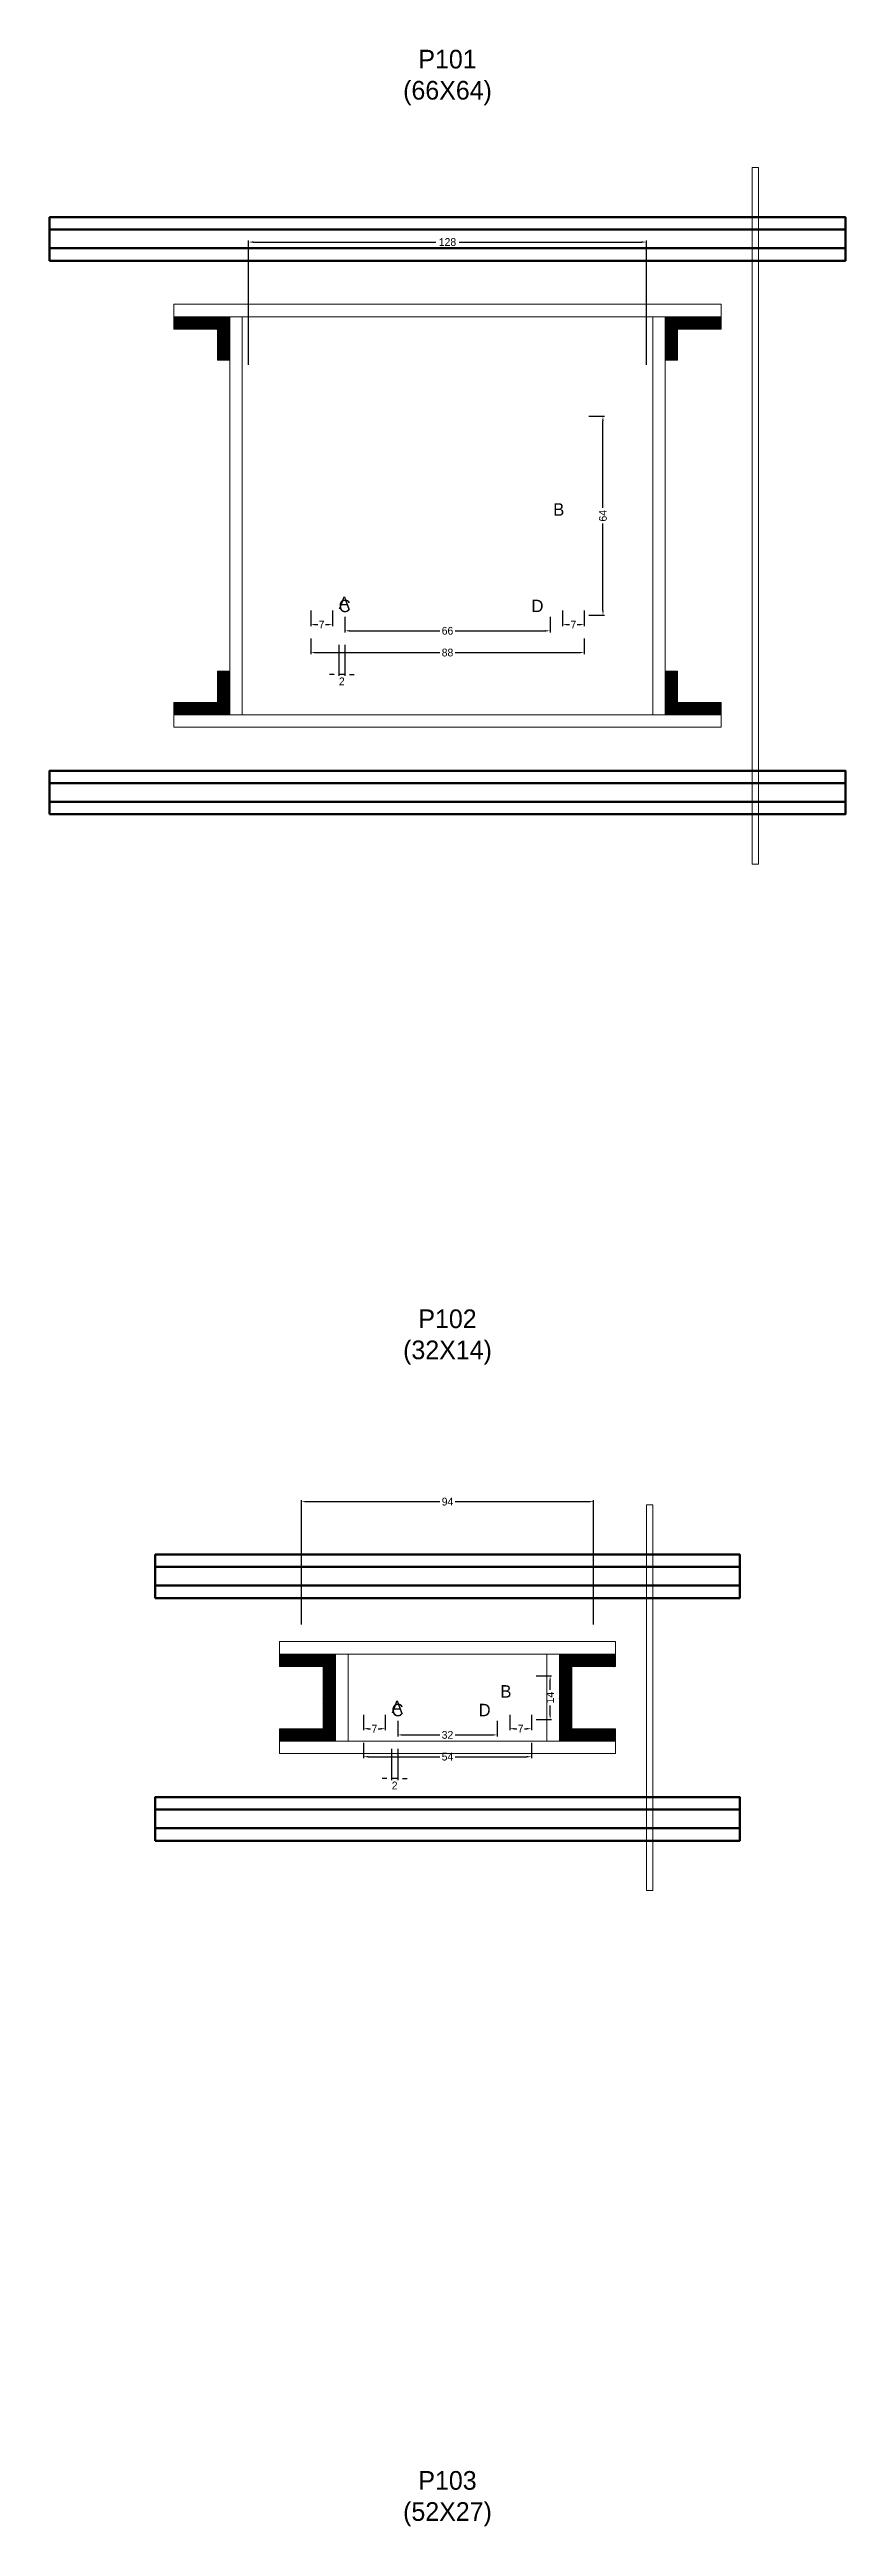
# Model space of a CAD drawing. Header units: centimetres. Extents: x -10500 to 4147, y -7606 to 295.
# Drawn here: x -128 to 128, y -506 to 290 of the extents above; entities that cross this region are included whole.
import ezdxf

# ---------------------------------------------------------------- set-up
doc = ezdxf.new("R2010")
doc.units = ezdxf.units.CM
for name, color, linetype in [('COTA', 241, 'Continuous'), ('GRAVATA', 224, 'Continuous'), ('Hachura', 251, 'Continuous'), ('NOMENCLATURA', 7, 'Continuous'), ('SARRAFO', 251, 'Continuous')]:
    doc.layers.add(name, color=color, linetype=linetype)
doc.dimstyles.new('cotax2', dxfattribs={"dimtxt": 2.5, "dimasz": 1.5, "dimexe": 0.5, "dimexo": 0.5, "dimgap": 0.5, "dimtad": 1, "dimcen": 2.5, "dimazin": 3, "dimtfac": 1, "dimtmove": 0, "dimatfit": 3})

# ---------------------------------------------------------------- blocks, each defined once
blk = doc.blocks.new('_CLOSEDFILLED')
at = {"color": 0, "linetype": 'BYBLOCK'}
blk.add_solid([(-1, 0.16), (0, 0), (-1, -0.16)], dxfattribs=at)
blk = doc.blocks.new('*D14')
for p, q in [((-44, 100.5), (-44, 95.5)), ((-42.5, 96), (-2.5, 96)), ((2.5, 96), (42.5, 96)), ((44, 100.5), (44, 95.5))]:
    blk.add_line(p, q)
at = {"layer": 'Defpoints'}
for p in [(-44, 101), (-44, 96), (44, 101)]:
    blk.add_point(p, dxfattribs=at)
at = {"layer": 'COTA', "xscale": 1.5, "yscale": 1.5, "rotation": 180}
blk.add_blockref('_CLOSEDFILLED', (-44, 96), dxfattribs=at)
at = {"layer": 'COTA', "xscale": 1.5, "yscale": 1.5}
blk.add_blockref('_CLOSEDFILLED', (44, 96), dxfattribs=at)
at = {"layer": 'COTA', "insert": (0, 96), "char_height": 2.5, "attachment_point": 5}
blk.add_mtext('88', dxfattribs=at)
blk = doc.blocks.new('*D15')
for p, q in [((-33, 107.5), (-33, 102.5)), ((33, 107.5), (33, 102.5)), ((-31.5, 103), (-2.5, 103)), ((2.5, 103), (31.5, 103))]:
    blk.add_line(p, q)
at = {"layer": 'Defpoints'}
for p in [(-33, 108), (33, 108), (-33, 103)]:
    blk.add_point(p, dxfattribs=at)
at = {"layer": 'COTA', "xscale": 1.5, "yscale": 1.5, "rotation": 180}
blk.add_blockref('_CLOSEDFILLED', (-33, 103), dxfattribs=at)
at = {"layer": 'COTA', "xscale": 1.5, "yscale": 1.5}
blk.add_blockref('_CLOSEDFILLED', (33, 103), dxfattribs=at)
at = {"layer": 'COTA', "insert": (0, 103), "char_height": 2.5, "attachment_point": 5}
blk.add_mtext('66', dxfattribs=at)
blk = doc.blocks.new('*D16')
for p, q in [((45.5, 172), (50.5, 172)), ((50, 142.5), (50, 170.5)), ((50, 109.5), (50, 137.5)), ((45.5, 108), (50.5, 108))]:
    blk.add_line(p, q)
at = {"layer": 'Defpoints'}
for p in [(45, 172), (45, 108), (50, 108)]:
    blk.add_point(p, dxfattribs=at)
at = {"layer": 'COTA', "xscale": 1.5, "yscale": 1.5}
for p, rotation in [((50, 172), 90), ((50, 108), 270)]:
    blk.add_blockref('_CLOSEDFILLED', p, dxfattribs=dict(at, rotation=rotation))
at = {"layer": 'COTA', "insert": (50, 140), "char_height": 2.5, "attachment_point": 5, "rotation": 90}
blk.add_mtext('64', dxfattribs=at)
blk = doc.blocks.new('*D17')
for p, q in [((-44, 109.5), (-44, 104.5)), ((-42.5, 105), (-41.75, 105)), ((-39.25, 105), (-38.5, 105)), ((-37, 109.5), (-37, 104.5))]:
    blk.add_line(p, q)
at = {"layer": 'Defpoints'}
for p in [(-44, 110), (-44, 105), (-37, 110)]:
    blk.add_point(p, dxfattribs=at)
at = {"layer": 'COTA', "xscale": 1.5, "yscale": 1.5, "rotation": 180}
blk.add_blockref('_CLOSEDFILLED', (-44, 105), dxfattribs=at)
at = {"layer": 'COTA', "xscale": 1.5, "yscale": 1.5}
blk.add_blockref('_CLOSEDFILLED', (-37, 105), dxfattribs=at)
at = {"layer": 'COTA', "insert": (-40.5, 105), "char_height": 2.5, "attachment_point": 5}
blk.add_mtext('7', dxfattribs=at)
blk = doc.blocks.new('*D18')
for p, q in [((37, 109.5), (37, 104.5)), ((38.5, 105), (39.25, 105)), ((41.75, 105), (42.5, 105)), ((44, 109.5), (44, 104.5))]:
    blk.add_line(p, q)
at = {"layer": 'Defpoints'}
for p in [(37, 110), (37, 105), (44, 110)]:
    blk.add_point(p, dxfattribs=at)
at = {"layer": 'COTA', "xscale": 1.5, "yscale": 1.5, "rotation": 180}
blk.add_blockref('_CLOSEDFILLED', (37, 105), dxfattribs=at)
at = {"layer": 'COTA', "xscale": 1.5, "yscale": 1.5}
blk.add_blockref('_CLOSEDFILLED', (44, 105), dxfattribs=at)
at = {"layer": 'COTA', "insert": (40.5, 105), "char_height": 2.5, "attachment_point": 5}
blk.add_mtext('7', dxfattribs=at)
blk = doc.blocks.new('*D19')
for p, q in [((-64, 188.5), (-64, 228.5)), ((-62.5, 228), (-3.75, 228)), ((3.75, 228), (62.5, 228)), ((64, 188.5), (64, 228.5))]:
    blk.add_line(p, q)
at = {"layer": 'Defpoints'}
for p in [(-64, 228), (-64, 188), (64, 188)]:
    blk.add_point(p, dxfattribs=at)
at = {"layer": 'COTA', "xscale": 1.5, "yscale": 1.5, "rotation": 180}
blk.add_blockref('_CLOSEDFILLED', (-64, 228), dxfattribs=at)
at = {"layer": 'COTA', "xscale": 1.5, "yscale": 1.5}
blk.add_blockref('_CLOSEDFILLED', (64, 228), dxfattribs=at)
at = {"layer": 'COTA', "insert": (0, 228), "char_height": 2.5, "attachment_point": 5}
blk.add_mtext('128', dxfattribs=at)
blk = doc.blocks.new('*D40')
for p, q in [((-27, -254.5), (-27, -259.5)), ((27, -254.5), (27, -259.5)), ((-25.5, -259), (-2.5, -259)), ((2.5, -259), (25.5, -259))]:
    blk.add_line(p, q)
at = {"layer": 'Defpoints'}
for p in [(-27, -254), (27, -254), (-27, -259)]:
    blk.add_point(p, dxfattribs=at)
at = {"layer": 'COTA', "xscale": 1.5, "yscale": 1.5, "rotation": 180}
blk.add_blockref('_CLOSEDFILLED', (-27, -259), dxfattribs=at)
at = {"layer": 'COTA', "xscale": 1.5, "yscale": 1.5}
blk.add_blockref('_CLOSEDFILLED', (27, -259), dxfattribs=at)
at = {"layer": 'COTA', "insert": (0, -259), "char_height": 2.5, "attachment_point": 5}
blk.add_mtext('54', dxfattribs=at)
blk = doc.blocks.new('*D41')
for p, q in [((-16, -247.5), (-16, -252.5)), ((-14.5, -252), (-2.5, -252)), ((2.5, -252), (14.5, -252)), ((16, -247.5), (16, -252.5))]:
    blk.add_line(p, q)
at = {"layer": 'Defpoints'}
for p in [(-16, -247), (-16, -252), (16, -247)]:
    blk.add_point(p, dxfattribs=at)
at = {"layer": 'COTA', "xscale": 1.5, "yscale": 1.5, "rotation": 180}
blk.add_blockref('_CLOSEDFILLED', (-16, -252), dxfattribs=at)
at = {"layer": 'COTA', "xscale": 1.5, "yscale": 1.5}
blk.add_blockref('_CLOSEDFILLED', (16, -252), dxfattribs=at)
at = {"layer": 'COTA', "insert": (0, -252), "char_height": 2.5, "attachment_point": 5}
blk.add_mtext('32', dxfattribs=at)
blk = doc.blocks.new('*D42')
for p, q in [((28.5, -233), (33.5, -233)), ((33, -237.5), (33, -234.5)), ((33, -245.5), (33, -242.5)), ((28.5, -247), (33.5, -247))]:
    blk.add_line(p, q)
at = {"layer": 'Defpoints'}
for p in [(28, -233), (28, -247), (33, -247)]:
    blk.add_point(p, dxfattribs=at)
at = {"layer": 'COTA', "xscale": 1.5, "yscale": 1.5}
for p, rotation in [((33, -233), 90), ((33, -247), 270)]:
    blk.add_blockref('_CLOSEDFILLED', p, dxfattribs=dict(at, rotation=rotation))
at = {"layer": 'COTA', "insert": (33, -240), "char_height": 2.5, "attachment_point": 5, "rotation": 90}
blk.add_mtext('14', dxfattribs=at)
blk = doc.blocks.new('*D43')
for p, q in [((-27, -245.5), (-27, -250.5)), ((-20, -245.5), (-20, -250.5)), ((-25.5, -250), (-24.75, -250)), ((-22.25, -250), (-21.5, -250))]:
    blk.add_line(p, q)
at = {"layer": 'Defpoints'}
for p in [(-27, -245), (-20, -245), (-27, -250)]:
    blk.add_point(p, dxfattribs=at)
at = {"layer": 'COTA', "xscale": 1.5, "yscale": 1.5, "rotation": 180}
blk.add_blockref('_CLOSEDFILLED', (-27, -250), dxfattribs=at)
at = {"layer": 'COTA', "xscale": 1.5, "yscale": 1.5}
blk.add_blockref('_CLOSEDFILLED', (-20, -250), dxfattribs=at)
at = {"layer": 'COTA', "insert": (-23.5, -250), "char_height": 2.5, "attachment_point": 5}
blk.add_mtext('7', dxfattribs=at)
blk = doc.blocks.new('*D44')
for p, q in [((20, -245.5), (20, -250.5)), ((27, -245.5), (27, -250.5)), ((21.5, -250), (22.25, -250)), ((24.75, -250), (25.5, -250))]:
    blk.add_line(p, q)
at = {"layer": 'Defpoints'}
for p in [(20, -245), (27, -245), (20, -250)]:
    blk.add_point(p, dxfattribs=at)
at = {"layer": 'COTA', "xscale": 1.5, "yscale": 1.5, "rotation": 180}
blk.add_blockref('_CLOSEDFILLED', (20, -250), dxfattribs=at)
at = {"layer": 'COTA', "xscale": 1.5, "yscale": 1.5}
blk.add_blockref('_CLOSEDFILLED', (27, -250), dxfattribs=at)
at = {"layer": 'COTA', "insert": (23.5, -250), "char_height": 2.5, "attachment_point": 5}
blk.add_mtext('7', dxfattribs=at)
blk = doc.blocks.new('*D45')
for p, q in [((-47, -216.5), (-47, -176.5)), ((-45.5, -177), (-2.5, -177)), ((2.5, -177), (45.5, -177)), ((47, -216.5), (47, -176.5))]:
    blk.add_line(p, q)
at = {"layer": 'Defpoints'}
for p in [(-47, -177), (-47, -217), (47, -217)]:
    blk.add_point(p, dxfattribs=at)
at = {"layer": 'COTA', "xscale": 1.5, "yscale": 1.5, "rotation": 180}
blk.add_blockref('_CLOSEDFILLED', (-47, -177), dxfattribs=at)
at = {"layer": 'COTA', "xscale": 1.5, "yscale": 1.5}
blk.add_blockref('_CLOSEDFILLED', (47, -177), dxfattribs=at)
at = {"layer": 'COTA', "insert": (0, -177), "char_height": 2.5, "attachment_point": 5}
blk.add_mtext('94', dxfattribs=at)

msp = doc.modelspace()

# ---------------------------------------------------------------- hatches: boundary and pattern name
at = {"layer": 'SARRAFO'}
h = msp.add_hatch(dxfattribs=at)
h.set_pattern_fill('SOLID', scale=2)
h.paths.add_polyline_path([(-88, 200), (-74, 200), (-74, 204), (-88, 204)])
h = msp.add_hatch(dxfattribs=at)
h.set_pattern_fill('SOLID', scale=2)
h.paths.add_polyline_path([(-74, 190), (-70, 190), (-70, 204), (-74, 204)])
h = msp.add_hatch(dxfattribs=at)
h.set_pattern_fill('SOLID', scale=2)
h.paths.add_polyline_path([(70, 190), (74, 190), (74, 204), (70, 204)])
h = msp.add_hatch(dxfattribs=at)
h.set_pattern_fill('SOLID', scale=2)
h.paths.add_polyline_path([(74, 200), (88, 200), (88, 204), (74, 204)])
h = msp.add_hatch(dxfattribs=at)
h.set_pattern_fill('SOLID', scale=2)
h.paths.add_polyline_path([(-74, 76), (-70, 76), (-70, 90), (-74, 90)])
h = msp.add_hatch(dxfattribs=at)
h.set_pattern_fill('SOLID', scale=2)
h.paths.add_polyline_path([(70, 76), (74, 76), (74, 90), (70, 90)])
h = msp.add_hatch(dxfattribs=at)
h.set_pattern_fill('SOLID', scale=2)
h.paths.add_polyline_path([(-88, 76), (-74, 76), (-74, 80), (-88, 80)])
h = msp.add_hatch(dxfattribs=at)
h.set_pattern_fill('SOLID', scale=2)
h.paths.add_polyline_path([(74, 76), (88, 76), (88, 80), (74, 80)])
h = msp.add_hatch(dxfattribs=at)
h.set_pattern_fill('SOLID', scale=2)
h.paths.add_polyline_path([(-54, -230), (-40, -230), (-40, -226), (-54, -226)])
h = msp.add_hatch(dxfattribs=at)
h.set_pattern_fill('SOLID', scale=2)
h.paths.add_polyline_path([(-40, -240), (-36, -240), (-36, -226), (-40, -226)])
h = msp.add_hatch(dxfattribs=at)
h.set_pattern_fill('SOLID', scale=2)
h.paths.add_polyline_path([(36, -240), (40, -240), (40, -226), (36, -226)])
h = msp.add_hatch(dxfattribs=at)
h.set_pattern_fill('SOLID', scale=2)
h.paths.add_polyline_path([(40, -230), (54, -230), (54, -226), (40, -226)])
h = msp.add_hatch(dxfattribs=at)
h.set_pattern_fill('SOLID', scale=2)
h.paths.add_polyline_path([(-40, -254), (-36, -254), (-36, -240), (-40, -240)])
h = msp.add_hatch(dxfattribs=at)
h.set_pattern_fill('SOLID', scale=2)
h.paths.add_polyline_path([(36, -254), (40, -254), (40, -240), (36, -240)])
h = msp.add_hatch(dxfattribs=at)
h.set_pattern_fill('SOLID', scale=2)
h.paths.add_polyline_path([(-54, -254), (-40, -254), (-40, -250), (-54, -250)])
h = msp.add_hatch(dxfattribs=at)
h.set_pattern_fill('SOLID', scale=2)
h.paths.add_polyline_path([(40, -254), (54, -254), (54, -250), (40, -250)])

# ---------------------------------------------------------------- linework, layer by layer
at = {"layer": 'GRAVATA', "lineweight": 50}
for points in [[(-128, 222), (128, 222), (128, 236), (-128, 236)], [(-128, 226), (128, 226), (128, 232), (-128, 232)], [(-128, 44), (128, 44), (128, 58), (-128, 58)], [(-128, 48), (128, 48), (128, 54), (-128, 54)], [(-94, -208), (94, -208), (94, -194), (-94, -194)], [(-94, -204), (94, -204), (94, -198), (-94, -198)], [(-94, -286), (94, -286), (94, -272), (-94, -272)], [(-94, -282), (94, -282), (94, -276), (-94, -276)]]:
    msp.add_lwpolyline(points, close=True, dxfattribs=at)
at = {"layer": 'Hachura', "lineweight": 13}
for points in [[(98, 28), (100, 28), (100, 252), (98, 252)], [(64, -302), (66, -302), (66, -178), (64, -178)]]:
    msp.add_lwpolyline(points, close=True, dxfattribs=at)
at = {"layer": 'Hachura', "lineweight": 18}
for points in [[(-88, 204), (88, 204), (88, 208), (-88, 208)], [(-70, 76), (-66, 76), (-66, 204), (-70, 204)], [(66, 76), (70, 76), (70, 204), (66, 204)], [(-88, 72), (88, 72), (88, 76), (-88, 76)], [(-54, -226), (54, -226), (54, -222), (-54, -222)], [(-36, -254), (-32, -254), (-32, -226), (-36, -226)], [(32, -254), (36, -254), (36, -226), (32, -226)], [(-54, -258), (54, -258), (54, -254), (-54, -254)]]:
    msp.add_lwpolyline(points, close=True, dxfattribs=at)
at = {"layer": 'SARRAFO', "lineweight": 13}
for points in [[(-88, 200), (-74, 200), (-74, 204), (-88, 204)], [(-74, 190), (-70, 190), (-70, 204), (-74, 204)], [(70, 190), (74, 190), (74, 204), (70, 204)], [(74, 200), (88, 200), (88, 204), (74, 204)], [(-74, 76), (-70, 76), (-70, 90), (-74, 90)], [(70, 76), (74, 76), (74, 90), (70, 90)], [(-88, 76), (-74, 76), (-74, 80), (-88, 80)], [(74, 76), (88, 76), (88, 80), (74, 80)], [(-54, -230), (-40, -230), (-40, -226), (-54, -226)], [(-40, -240), (-36, -240), (-36, -226), (-40, -226)], [(36, -240), (40, -240), (40, -226), (36, -226)], [(40, -230), (54, -230), (54, -226), (40, -226)], [(-40, -254), (-36, -254), (-36, -240), (-40, -240)], [(36, -254), (40, -254), (40, -240), (36, -240)], [(-54, -254), (-40, -254), (-40, -250), (-54, -250)], [(40, -254), (54, -254), (54, -250), (40, -250)]]:
    msp.add_lwpolyline(points, close=True, dxfattribs=at)

# ---------------------------------------------------------------- texts
at = {"layer": 'NOMENCLATURA'}
for s, p in [('B', (34, 140)), ('A', (-35, 110)), ('C', (-35, 109)), ('D', (27, 109)), ('B', (17, -240)), ('A', (-18, -245)), ('C', (-18, -246)), ('D', (10, -246))]:
    msp.add_text(s, height=4, dxfattribs=at).set_placement(p)
at = {"layer": 'NOMENCLATURA', "char_height": 6, "attachment_point": 8}
for s, insert in [('P101\\P(66X64)', (0, 272)), ('P102\\P(32X14)', (0, -133)), ('P103\\P(52X27)', (0, -506.5))]:
    msp.add_mtext(s, dxfattribs=dict(at, insert=insert))

# ---------------------------------------------------------------- dimensions: what is measured, and where the dimension line sits
at = {"layer": 'COTA'}
for base, p1, p2, picture, middle in [((-64, 228), (-64, 188), (64, 188), '*D19', (0, 228)), ((-44, 105), (-44, 110), (-37, 110), '*D17', (-40.5, 105)), ((-33, 103), (-33, 108), (33, 108), '*D15', (0, 103)), ((37, 105), (37, 110), (44, 110), '*D18', (40.5, 105)), ((-44, 96), (-44, 101), (44, 101), '*D14', (0, 96)), ((-47, -177), (-47, -217), (47, -217), '*D45', (0, -177)), ((-27, -250), (-27, -245), (-20, -245), '*D43', (-23.5, -250)), ((20, -250), (20, -245), (27, -245), '*D44', (23.5, -250)), ((-27, -259), (-27, -254), (27, -254), '*D40', (0, -259)), ((-16, -252), (-16, -247), (16, -247), '*D41', (0, -252))]:
    dim = msp.add_linear_dim(base=base, p1=p1, p2=p2, dimstyle='cotax2', dxfattribs=at)
    dim.commit()
    dim.dimension.update_dxf_attribs({"geometry": picture, "text_midpoint": middle})
for base, p1, p2, picture, middle in [((50, 108), (45, 108), (45, 172), '*D16', (50, 140)), ((33, -247), (28, -247), (28, -233), '*D42', (33, -240))]:
    dim = msp.add_linear_dim(base=base, p1=p1, p2=p2, angle=90, dimstyle='cotax2', dxfattribs=at)
    dim.commit()
    dim.dimension.update_dxf_attribs({"geometry": picture, "text_midpoint": middle})
for base, p1, p2 in [((-33, 89), (-33, 99), (-35, 99)), ((-16, -266), (-16, -256), (-18, -256))]:
    msp.add_linear_dim(base=base, p1=p1, p2=p2, dimstyle='cotax2', dxfattribs=at).render()

doc.saveas('drawing.dxf')
